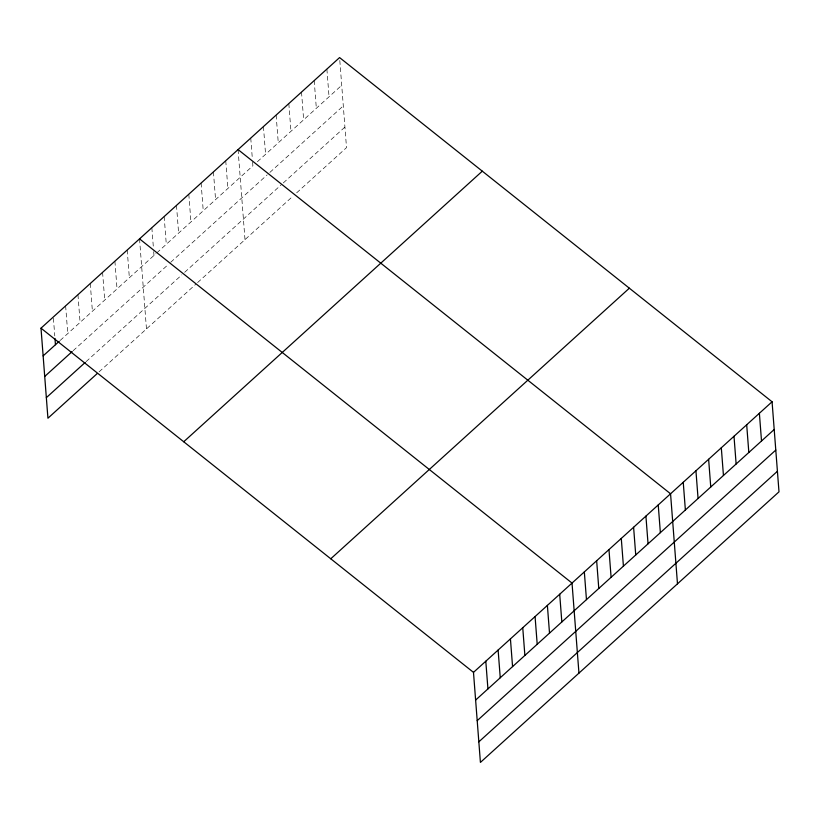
<?xml version="1.0" encoding="UTF-8"?>
<svg xmlns="http://www.w3.org/2000/svg" width="820" height="820" viewBox="0 0 820 820"><rect width="100%" height="100%" fill="white"/><g stroke="black" fill="none" stroke-linecap="round" stroke-linejoin="round"><path stroke-width="0.61" stroke-dasharray="4.1 3.07" d="M60.188 340.433L155.882 253.718M156.825 252.857L252.888 165.804L252.498 160.761M257.418 161.694L341.725 85.3M73.134 350.704L167.885 264.839M170.724 262.267L267.166 174.875M269.882 172.405L343.303 105.872M86.141 361.589L181.835 274.874M184.674 272.291L281.486 184.561M283.3 182.921L344.933 127.059M99.087 371.86L195.734 284.284M197.62 282.562L293.037 196.093M296.666 192.813L346.511 147.631L339.582 57.584M326.893 69.085L329.035 96.801M314.204 80.585L316.335 108.301M301.514 92.086L303.646 119.802M288.824 103.586L290.957 131.302M276.135 115.087L278.267 142.803M263.445 126.587L265.577 154.303M250.756 138.088L252.406 159.5M238.066 149.588L244.995 239.635M225.746 160.74L227.888 188.467M213.436 171.903L215.568 199.629M201.115 183.065L203.247 210.791M188.805 194.227L190.937 221.953M176.484 205.389L178.616 233.105M164.164 216.552L166.296 244.268M151.854 227.714L153.309 246.615M153.688 251.658L153.986 255.43M139.533 238.876L146.462 328.922M127.213 250.038L129.355 277.755M114.902 261.201L117.034 288.917M102.582 272.363L104.714 300.079M90.272 283.525L92.404 311.241M77.951 294.688L80.083 322.404M65.631 305.85L67.763 333.566M53.413 318.273L54.776 335.903"/><path stroke-width="1.23" d="M41 328.174L339.582 57.584L772.071 401.779L779 491.826L480.417 762.415L473.488 672.369L41 328.174L47.929 418.22L97.201 373.571M43.132 355.89L59.235 341.294M44.71 376.462L72.191 351.554M46.35 397.649L85.188 362.45M183.721 441.755L482.303 171.165M330.767 558.779L629.35 288.199M473.488 672.369L772.071 401.779M475.62 700.085L774.203 429.495M477.199 720.657L775.792 450.067M478.829 741.844L777.421 471.264M238.066 149.588L670.555 493.783L677.484 583.83M139.533 238.876L572.022 583.071L578.951 673.117M759.381 413.28L761.514 440.996M746.692 424.78L748.824 452.496M734.002 436.281L736.134 463.997M721.313 447.781L723.445 475.497M708.623 459.282L710.755 486.998M695.934 470.782L698.066 498.498M683.245 482.283L685.376 509.999M658.234 504.946L660.366 532.662M645.914 516.108L648.046 543.824M633.604 527.27L635.736 554.986M621.283 538.422L623.415 566.149M608.963 549.584L611.105 577.311M596.652 560.747L598.784 588.473M584.332 571.909L586.464 599.635M559.701 594.233L561.833 621.949M547.381 605.396L549.513 633.112M535.07 616.558L537.202 644.274M522.75 627.72L524.882 655.436M510.429 638.882L512.561 666.598M498.119 650.045L500.251 677.761M485.799 661.207L487.931 688.923M54.96 338.424L55.452 344.728"/></g></svg>
